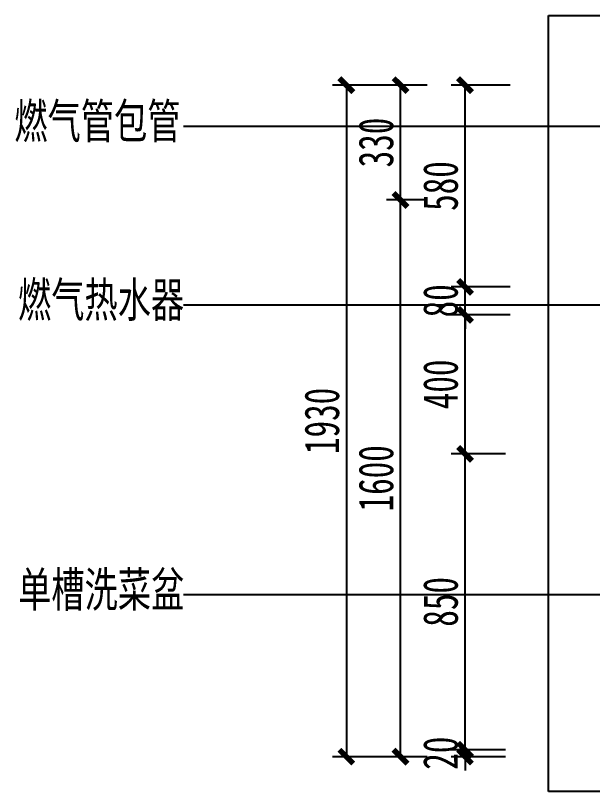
# Model space of a CAD drawing. Header units: millimetres. Extents: x 3104083 to 3173399, y -3165492 to -3044687.
# Drawn here: x 3114392 to 3116049, y -3095732 to -3093502 of the extents above; entities that cross this region are included whole.
import ezdxf

# ---------------------------------------------------------------- set-up
doc = ezdxf.new("R2010")
doc.units = ezdxf.units.MM
doc.header["$LTSCALE"] = 500
doc.header["$MEASUREMENT"] = 0
doc.header["$PDMODE"] = 2
doc.layers.get('0').update_dxf_attribs({"linetype": 'CONTINUOUS'})
doc.layers.get('DEFPOINTS').update_dxf_attribs({"linetype": 'CONTINUOUS'})
doc.layers.add('D-节点尺寸', color=5, linetype='CONTINUOUS')
doc.layers.add('W-基础引线', color=35, linetype='CONTINUOUS')
doc.layers.add('墙体', color=6, linetype='CONTINUOUS', lineweight=25)
doc.styles.add('DIM', font='SimSun.ttf', dxfattribs={"width": 0.7})
doc.dimstyles.new('40', dxfattribs={"dimscale": 40, "dimtxt": 2.5, "dimasz": 1, "dimexe": 1, "dimexo": 1, "dimgap": 0.5, "dimtad": 1, "dimdec": 0, "dimzin": 0, "dimdsep": 46, "dimtxsty": 'DIM', "dimblk": 'ARCHTICK', "dimcen": 0, "dimclrd": 5, "dimclre": 5, "dimclrt": 35, "dimadec": 0, "dimazin": 0, "dimtfac": 0.5, "dimtdec": 0, "dimtix": 1, "dimtmove": 2, "dimatfit": 2, "dimldrblk": 'A', "dimfxl": 0, "dimtolj": 1, "dimtzin": 0, "dimlwd": -1, "dimlwe": -1, "dimarcsym": 0})
doc.dimstyles.new('基础引线', dxfattribs={"dimtxt": 3, "dimasz": 0.7, "dimexe": 2, "dimexo": 6, "dimgap": 1, "dimtad": 1, "dimdec": 0, "dimdsep": 46, "dimtxsty": 'Standard', "dimblk1": 'A', "dimblk2": 'A', "dimsah": 1, "dimcen": 3, "dimdle": 200, "dimclrd": 256, "dimclre": 256, "dimclrt": 2, "dimadec": 0, "dimazin": 0, "dimtfac": 1, "dimtdec": 0, "dimtix": 1, "dimtmove": 1, "dimatfit": 3, "dimldrblk": 'A', "dimfxl": 0, "dimtvp": 1, "dimtolj": 1, "dimtzin": 0, "dimarcsym": 0})

# ---------------------------------------------------------------- blocks, each defined once
blk = doc.blocks.new('_ArchTick')
at = {"color": 0, "linetype": 'ByBlock', "const_width": 0.4}
blk.add_lwpolyline([(-0.5, -0.5), (0.5, 0.5)], dxfattribs=at)
blk = doc.blocks.new('*D1464')
at = {"layer": 'D-节点尺寸', "color": 5, "ltscale": 100}
for p, q in [((3115573.8, -3094031.7), (3115457.7, -3094031.7)), ((3115497.7, -3095631.7), (3115497.7, -3094031.7)), ((3115573.8, -3095631.7), (3115457.7, -3095631.7))]:
    blk.add_line(p, q, dxfattribs=at)
at = {"layer": 'DEFPOINTS', "color": 0, "ltscale": 100}
for p in [(3115497.7, -3094031.7), (3115613.8, -3094031.7), (3115613.8, -3095631.7)]:
    blk.add_point(p, dxfattribs=at)
at = {"layer": 'D-节点尺寸', "color": 5, "ltscale": 100, "xscale": 40, "yscale": 40, "zscale": 40}
for p, rotation in [((3115497.7, -3094031.7), 90), ((3115497.7, -3095631.7), 270)]:
    blk.add_blockref('_ArchTick', p, dxfattribs=dict(at, rotation=rotation))
at = {"layer": 'D-节点尺寸', "color": 35, "ltscale": 100, "insert": (3115427.7, -3094831.7), "char_height": 100, "attachment_point": 5, "rotation": 90, "style": 'DIM'}
blk.add_mtext('\\A1;1600', dxfattribs=at)
blk = doc.blocks.new('A')
for p, q in [((-1.435, 1.148), (-1.09, 1.437)), ((-1.435, 1.148), (-0.369, 0)), ((-1.09, 1.437), (0, 0)), ((-0.369, 0), (-2.127, 0)), ((-1.435, -1.148), (-0.369, 0)), ((-1.09, -1.437), (0, 0)), ((-1.435, -1.148), (-1.09, -1.437))]:
    blk.add_line(p, q)
for points in [[(-1.435, 1.148), (-1.09, 1.437), (-0.369, 0), (0, 0)], [(-1.435, -1.148), (-1.09, -1.437), (-0.369, 0), (0, 0)]]:
    blk.add_solid(points)
blk = doc.blocks.new('*D1465')
at = {"layer": 'D-节点尺寸', "color": 5, "ltscale": 100}
for p, q in [((3115573.8, -3093701.7), (3115457.7, -3093701.7)), ((3115497.7, -3094031.7), (3115497.7, -3093701.7)), ((3115573.8, -3094031.7), (3115457.7, -3094031.7))]:
    blk.add_line(p, q, dxfattribs=at)
at = {"layer": 'DEFPOINTS', "color": 0, "ltscale": 100}
for p in [(3115497.7, -3093701.7), (3115613.8, -3093701.7), (3115613.8, -3094031.7)]:
    blk.add_point(p, dxfattribs=at)
at = {"layer": 'D-节点尺寸', "color": 5, "ltscale": 100, "xscale": 40, "yscale": 40, "zscale": 40}
for p, rotation in [((3115497.7, -3093701.7), 90), ((3115497.7, -3094031.7), 270)]:
    blk.add_blockref('_ArchTick', p, dxfattribs=dict(at, rotation=rotation))
at = {"layer": 'D-节点尺寸', "color": 35, "ltscale": 100, "insert": (3115427.7, -3093866.7), "char_height": 100, "attachment_point": 5, "rotation": 90, "style": 'DIM'}
blk.add_mtext('\\A1;330', dxfattribs=at)
blk = doc.blocks.new('*D1466')
at = {"layer": 'D-节点尺寸', "color": 5, "ltscale": 100}
for p, q in [((3115502.2, -3093701.7), (3115302.2, -3093701.7)), ((3115342.2, -3093701.7), (3115342.2, -3095631.7)), ((3115502.2, -3095631.7), (3115302.2, -3095631.7))]:
    blk.add_line(p, q, dxfattribs=at)
at = {"layer": 'DEFPOINTS', "color": 0, "ltscale": 100}
for p in [(3115613.8, -3093701.7), (3115342.2, -3095631.7), (3115613.8, -3095631.7)]:
    blk.add_point(p, dxfattribs=at)
at = {"layer": 'D-节点尺寸', "color": 5, "ltscale": 100, "xscale": 40, "yscale": 40, "zscale": 40}
for p, rotation in [((3115342.2, -3093701.7), 90), ((3115342.2, -3095631.7), 270)]:
    blk.add_blockref('_ArchTick', p, dxfattribs=dict(at, rotation=rotation))
at = {"layer": 'D-节点尺寸', "color": 35, "ltscale": 100, "insert": (3115272.2, -3094666.7), "char_height": 100, "attachment_point": 5, "rotation": 90, "style": 'DIM'}
blk.add_mtext('\\A1;1930', dxfattribs=at)
blk = doc.blocks.new('*D1530')
at = {"layer": 'D-节点尺寸', "color": 5, "ltscale": 100}
for p, q in [((3115799.4, -3094761.7), (3115643, -3094761.7)), ((3115683, -3095611.7), (3115683, -3094761.7)), ((3115799.4, -3095611.7), (3115643, -3095611.7))]:
    blk.add_line(p, q, dxfattribs=at)
at = {"layer": 'DEFPOINTS', "color": 0, "ltscale": 100}
for p in [(3115683, -3094761.7), (3115839.4, -3094761.7), (3115839.4, -3095611.7)]:
    blk.add_point(p, dxfattribs=at)
at = {"layer": 'D-节点尺寸', "color": 5, "ltscale": 100, "xscale": 40, "yscale": 40, "zscale": 40}
for p, rotation in [((3115683, -3094761.7), 90), ((3115683, -3095611.7), 270)]:
    blk.add_blockref('_ArchTick', p, dxfattribs=dict(at, rotation=rotation))
at = {"layer": 'D-节点尺寸', "color": 35, "ltscale": 100, "insert": (3115613, -3095186.7), "char_height": 100, "attachment_point": 5, "rotation": 90, "style": 'DIM'}
blk.add_mtext('\\A1;850', dxfattribs=at)
blk = doc.blocks.new('*D1531')
at = {"layer": 'D-节点尺寸', "color": 5, "ltscale": 100}
for p, q in [((3115812.2, -3094361.7), (3115643, -3094361.7)), ((3115683, -3094761.7), (3115683, -3094361.7)), ((3115799.4, -3094761.7), (3115643, -3094761.7))]:
    blk.add_line(p, q, dxfattribs=at)
at = {"layer": 'DEFPOINTS', "color": 0, "ltscale": 100}
for p in [(3115683, -3094361.7), (3115852.2, -3094361.7), (3115839.4, -3094761.7)]:
    blk.add_point(p, dxfattribs=at)
at = {"layer": 'D-节点尺寸', "color": 5, "ltscale": 100, "xscale": 40, "yscale": 40, "zscale": 40}
for p, rotation in [((3115683, -3094361.7), 90), ((3115683, -3094761.7), 270)]:
    blk.add_blockref('_ArchTick', p, dxfattribs=dict(at, rotation=rotation))
at = {"layer": 'D-节点尺寸', "color": 35, "ltscale": 100, "insert": (3115613, -3094561.7), "char_height": 100, "attachment_point": 5, "rotation": 90, "style": 'DIM'}
blk.add_mtext('\\A1;400', dxfattribs=at)
blk = doc.blocks.new('*D1532')
at = {"layer": 'D-节点尺寸', "color": 5, "ltscale": 100}
for p, q in [((3115683, -3095611.7), (3115683, -3095571.7)), ((3115799.4, -3095611.7), (3115643, -3095611.7)), ((3115683, -3095611.7), (3115683, -3095631.7)), ((3115799.4, -3095631.7), (3115643, -3095631.7)), ((3115683, -3095631.7), (3115683, -3095671.7))]:
    blk.add_line(p, q, dxfattribs=at)
at = {"layer": 'DEFPOINTS', "color": 0, "ltscale": 100}
for p in [(3115839.4, -3095611.7), (3115683, -3095631.7), (3115839.4, -3095631.7)]:
    blk.add_point(p, dxfattribs=at)
at = {"layer": 'D-节点尺寸', "color": 5, "ltscale": 100, "xscale": 40, "yscale": 40, "zscale": 40}
for p, rotation in [((3115683, -3095611.7), 270), ((3115683, -3095631.7), 90)]:
    blk.add_blockref('_ArchTick', p, dxfattribs=dict(at, rotation=rotation))
at = {"layer": 'D-节点尺寸', "color": 35, "ltscale": 100, "insert": (3115613, -3095621.7), "char_height": 100, "attachment_point": 5, "rotation": 90, "style": 'DIM'}
blk.add_mtext('\\A1;20', dxfattribs=at)
blk = doc.blocks.new('*D1533')
at = {"layer": 'D-节点尺寸', "color": 5, "ltscale": 100}
for p, q in [((3115683, -3094281.7), (3115683, -3094241.7)), ((3115812.2, -3094281.7), (3115643, -3094281.7)), ((3115683, -3094361.7), (3115683, -3094281.7)), ((3115812.2, -3094361.7), (3115643, -3094361.7)), ((3115683, -3094361.7), (3115683, -3094401.7))]:
    blk.add_line(p, q, dxfattribs=at)
at = {"layer": 'DEFPOINTS', "color": 0, "ltscale": 100}
for p in [(3115683, -3094281.7), (3115852.2, -3094281.7), (3115852.2, -3094361.7)]:
    blk.add_point(p, dxfattribs=at)
at = {"layer": 'D-节点尺寸', "color": 5, "ltscale": 100, "xscale": 40, "yscale": 40, "zscale": 40}
for p, rotation in [((3115683, -3094281.7), 270), ((3115683, -3094361.7), 90)]:
    blk.add_blockref('_ArchTick', p, dxfattribs=dict(at, rotation=rotation))
at = {"layer": 'D-节点尺寸', "color": 35, "ltscale": 100, "insert": (3115613, -3094321.7), "char_height": 100, "attachment_point": 5, "rotation": 90, "style": 'DIM'}
blk.add_mtext('\\A1;80', dxfattribs=at)
blk = doc.blocks.new('*D1534')
at = {"layer": 'D-节点尺寸', "color": 5, "ltscale": 100}
for p, q in [((3115812.2, -3093701.7), (3115643, -3093701.7)), ((3115683, -3094281.7), (3115683, -3093701.7)), ((3115812.2, -3094281.7), (3115643, -3094281.7))]:
    blk.add_line(p, q, dxfattribs=at)
at = {"layer": 'DEFPOINTS', "color": 0, "ltscale": 100}
for p in [(3115683, -3093701.7), (3115852.2, -3093701.7), (3115852.2, -3094281.7)]:
    blk.add_point(p, dxfattribs=at)
at = {"layer": 'D-节点尺寸', "color": 5, "ltscale": 100, "xscale": 40, "yscale": 40, "zscale": 40}
for p, rotation in [((3115683, -3093701.7), 90), ((3115683, -3094281.7), 270)]:
    blk.add_blockref('_ArchTick', p, dxfattribs=dict(at, rotation=rotation))
at = {"layer": 'D-节点尺寸', "color": 35, "ltscale": 100, "insert": (3115613, -3093991.7), "char_height": 100, "attachment_point": 5, "rotation": 90, "style": 'DIM'}
blk.add_mtext('\\A1;580', dxfattribs=at)

msp = doc.modelspace()

# ---------------------------------------------------------------- linework, layer by layer
at = {"layer": '墙体'}
for p, q in [((3115922.911, -3095731.699), (3115922.911, -3093501.699)), ((3115922.911, -3093501.699), (3118162.911, -3093501.699)), ((3116802.911, -3095731.699), (3115922.911, -3095731.699))]:
    msp.add_line(p, q, dxfattribs=at)

# ---------------------------------------------------------------- texts
at = {"layer": 'D-节点尺寸', "color": 35, "ltscale": 100, "char_height": 100, "attachment_point": 5, "style": 'DIM'}
for s, insert in [('燃气管包管', (3114627.096, -3093810.575)), ('燃气热水器', (3114637.656, -3094324.134)), ('单槽洗菜盆', (3114637.894, -3095156.907))]:
    msp.add_mtext_dynamic_manual_height_columns(s, width=1011.95328, gutter_width=400, heights=[0], dxfattribs=dict(at, insert=insert))

# ---------------------------------------------------------------- dimensions: what is measured, and where the dimension line sits
at = {"layer": 'D-节点尺寸', "color": 251, "ltscale": 100}
for base, p1, p2, picture, middle in [((3115342.15, -3095631.699), (3115613.772, -3093701.699), (3115613.772, -3095631.699), '*D1466', (3115272.15, -3094666.699)), ((3115497.673, -3093701.699), (3115613.772, -3094031.699), (3115613.772, -3093701.699), '*D1465', (3115427.673, -3093866.699)), ((3115683.019, -3093701.699), (3115852.205, -3094281.699), (3115852.205, -3093701.699), '*D1534', (3115613.019, -3093991.699)), ((3115497.673, -3094031.699), (3115613.772, -3095631.699), (3115613.772, -3094031.699), '*D1464', (3115427.673, -3094831.699)), ((3115683.019, -3094281.699), (3115852.205, -3094361.699), (3115852.205, -3094281.699), '*D1533', (3115613.019, -3094321.699)), ((3115683.019, -3094361.699), (3115839.414, -3094761.699), (3115852.205, -3094361.699), '*D1531', (3115613.019, -3094561.699)), ((3115683.019, -3094761.699), (3115839.414, -3095611.699), (3115839.414, -3094761.699), '*D1530', (3115613.019, -3095186.699)), ((3115683.019, -3095631.699), (3115839.414, -3095611.699), (3115839.414, -3095631.699), '*D1532', (3115613.019, -3095621.699))]:
    dim = msp.add_linear_dim(base=base, p1=p1, p2=p2, angle=90, dimstyle='40', dxfattribs=at)
    dim.commit()
    dim.dimension.update_dxf_attribs({"geometry": picture, "text_midpoint": middle})

# ---------------------------------------------------------------- leaders
at = {"layer": 'W-基础引线'}
for points in [[(3116601.882, -3093820.542), (3114874.366, -3093820.542)], [(3116194.849, -3094334.1), (3114874.366, -3094334.1)], [(3116392.263, -3095166.874), (3114874.366, -3095166.874)]]:
    msp.add_leader(points, dimstyle='基础引线', override={"dimasz": 20}, dxfattribs=at)

doc.saveas('drawing.dxf')
